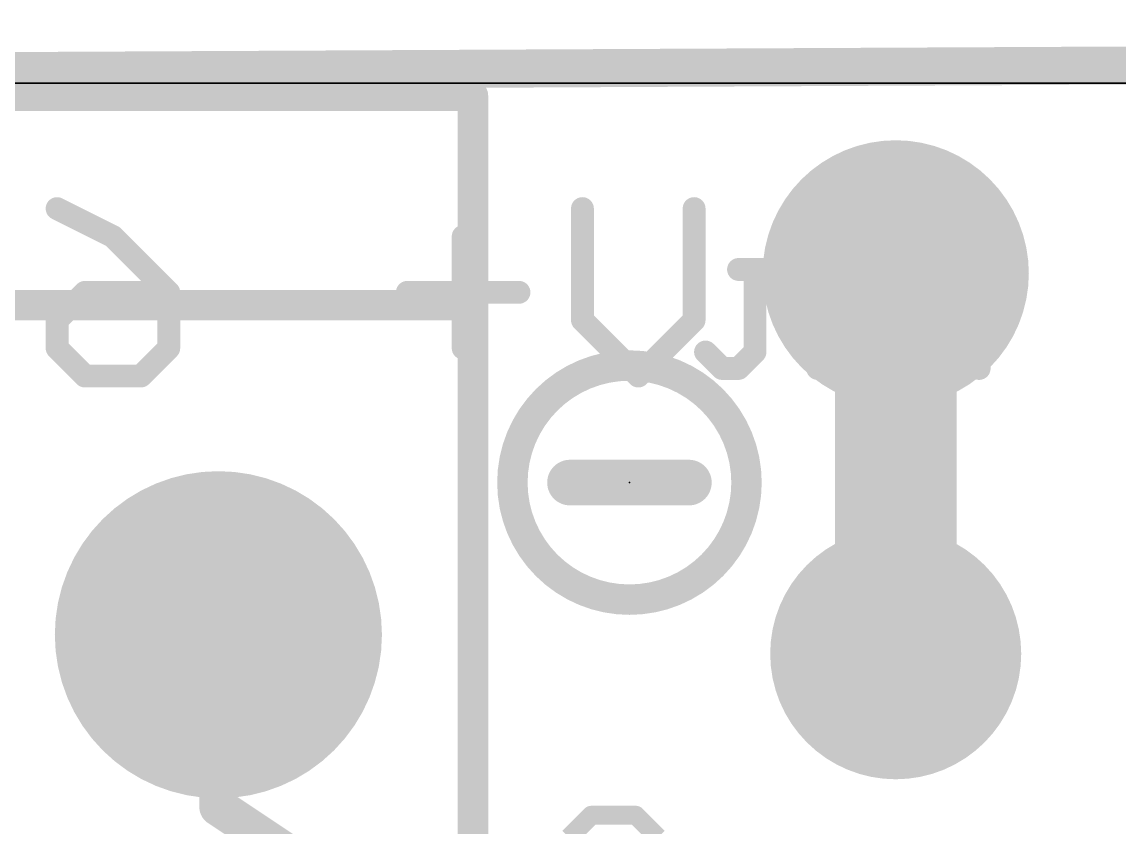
# Model space of a CAD drawing. Extents: x -1.3 to 52.1, y -0.1 to 23.3.
# Drawn here: x 10.68 to 18, y 17.89 to 23.27 of the extents above; entities that cross this region are included whole.
import ezdxf

# ---------------------------------------------------------------- set-up
doc = ezdxf.new("R2010")
doc.units = 0
for name, color, linetype in [('1', 12, 'CONTINUOUS'), ('16', 132, 'CONTINUOUS'), ('17', 110, 'CONTINUOUS'), ('20', 53, 'CONTINUOUS'), ('21', 40, 'CONTINUOUS'), ('22', 40, 'CONTINUOUS'), ('23', 53, 'CONTINUOUS'), ('25', 253, 'CONTINUOUS')]:
    doc.layers.add(name, color=color, linetype=linetype)

# ---------------------------------------------------------------- blocks, each defined once
blk = doc.blocks.new('ROUNDP')
at = {"const_width": 0.5}
blk.add_lwpolyline([(0, -0.25, 1), (0, 0.25, 1), (0, -0.25)], format="xyb", dxfattribs=at)

msp = doc.modelspace()

# ---------------------------------------------------------------- linework, layer by layer
at = {"layer": '1'}
for points, const_width in [([(16.51, 19.05), (16.51, 21.59)], 0.8128), ([(11.987, 18.026), (11.987, 19.177)], 0.254), ([(8.614, 18.183), (14.782, 13.285)], 1.6764), ([(15.421, 15.735), (11.987, 18.026)], 0.254)]:
    msp.add_lwpolyline(points, dxfattribs=dict(at, const_width=const_width))
for points, const_width in [([(16.7132, 21.59, 1), (16.3068, 21.59)], 0.4064), ([(12.0505, 19.177, 1), (11.9235, 19.177)], 0.127), ([(16.3068, 19.05, 1), (16.7132, 19.05)], 0.4064), ([(12.0222, 18.0788, 1), (11.9518, 17.9732)], 0.127), ([(11.9235, 18.026, 1), (12.0505, 18.026)], 0.127)]:
    msp.add_lwpolyline(points, format="xyb", dxfattribs=dict(at, const_width=const_width))
at = {"layer": '16', "const_width": 0.254}
msp.add_lwpolyline([(0, 22.888), (50.967, 23.142)], dxfattribs=at)
at = {"layer": '20'}
for p, q in [((2.54, 22.86), (48.26, 22.86)), ((48.26, 22.86), (2.54, 22.86))]:
    msp.add_line(p, q, dxfattribs=at)
at = {"layer": '21'}
for points, const_width in [([(13.687, 22.777), (6.687, 22.777)], 0.2032), ([(13.687, 21.377), (13.687, 22.777)], 0.2032), ([(13.687, 21.377), (6.687, 21.377)], 0.2032), ([(13.687, 15.777), (13.687, 21.377)], 0.2032), ([(15.1288, 20.193), (14.3351, 20.193)], 0.3048)]:
    msp.add_lwpolyline(points, dxfattribs=dict(at, const_width=const_width))
for points, const_width in [([(13.7378, 22.777, 1), (13.6362, 22.777)], 0.1016), ([(13.687, 22.7262, 1), (13.687, 22.8278)], 0.1016), ([(13.7378, 21.377, 1), (13.6362, 21.377)], 0.1016), ([(13.687, 21.3262, 1), (13.687, 21.4278)], 0.1016), ([(13.6362, 21.377, 1), (13.7378, 21.377)], 0.1016), ([(14.732, 19.4113, 1), (14.732, 20.9747, 1), (14.732, 19.4113)], 0.2032), ([(14.3351, 20.2692, 1), (14.3351, 20.1168)], 0.1524), ([(15.1288, 20.1168, 1), (15.1288, 20.2692)], 0.1524)]:
    msp.add_lwpolyline(points, format="xyb", dxfattribs=dict(at, const_width=const_width))
at = {"layer": '22'}
for points, const_width in [([(10.9099, 22.0228), (11.2828, 21.8363)], 0.1524), ([(14.4181, 21.2771), (14.4181, 22.0228)], 0.1524), ([(15.1638, 22.0228), (15.1638, 21.2771)], 0.1524), ([(11.2828, 21.8363), (11.6556, 21.4635)], 0.1524), ([(13.6216, 21.8363), (13.6216, 21.0906)], 0.1524), ([(10.9099, 21.2771), (11.0963, 21.4635)], 0.1524), ([(11.0963, 21.4635), (11.6556, 21.4635)], 0.1524), ([(11.6556, 21.4635), (11.6556, 21.0906)], 0.1524), ([(13.9944, 21.4635), (13.2487, 21.4635)], 0.1524), ([(10.9099, 21.0906), (10.9099, 21.2771)], 0.1524), ([(14.791, 20.9042), (14.4181, 21.2771)], 0.1524), ([(15.1638, 21.2771), (14.791, 20.9042)], 0.1524), ([(11.0963, 20.9042), (10.9099, 21.0906)], 0.1524), ([(11.6556, 21.0906), (11.4692, 20.9042)], 0.1524), ([(11.4692, 20.9042), (11.0963, 20.9042)], 0.1524), ([(14.3293, 17.823), (14.4776, 17.9713)], 0.127), ([(14.4776, 17.9713), (14.7742, 17.9713)], 0.127), ([(14.7742, 17.9713), (14.9225, 17.823)], 0.127)]:
    msp.add_lwpolyline(points, dxfattribs=dict(at, const_width=const_width))
for points, const_width in [([(10.9269, 22.0568, 1), (10.8929, 21.9887)], 0.0762), ([(14.4562, 22.0228, 1), (14.38, 22.0228)], 0.0762), ([(15.2019, 22.0228, 1), (15.1257, 22.0228)], 0.0762), ([(11.3097, 21.8633, 1), (11.2558, 21.8094)], 0.0762), ([(11.2657, 21.8023, 1), (11.2998, 21.8704)], 0.0762), ([(13.6597, 21.8363, 1), (13.5835, 21.8363)], 0.0762), ([(11.0963, 21.5016, 1), (11.0963, 21.4254)], 0.0762), ([(11.1233, 21.4365, 1), (11.0694, 21.4904)], 0.0762), ([(11.6937, 21.4635, 1), (11.6175, 21.4635)], 0.0762), ([(11.6556, 21.4254, 1), (11.6556, 21.5016)], 0.0762), ([(13.2487, 21.5016, 1), (13.2487, 21.4254)], 0.0762), ([(13.9944, 21.4254, 1), (13.9944, 21.5016)], 0.0762), ([(11.6287, 21.4365, 1), (11.6826, 21.4904)], 0.0762), ([(10.948, 21.2771, 1), (10.8718, 21.2771)], 0.0762), ([(10.883, 21.304, 1), (10.9368, 21.2501)], 0.0762), ([(14.445, 21.304, 1), (14.3912, 21.2501)], 0.0762), ([(15.1907, 21.2501, 1), (15.1369, 21.304)], 0.0762), ([(14.38, 21.2771, 1), (14.4562, 21.2771)], 0.0762), ([(15.1257, 21.2771, 1), (15.2019, 21.2771)], 0.0762), ([(10.9368, 21.1176, 1), (10.883, 21.0637)], 0.0762), ([(10.8718, 21.0906, 1), (10.948, 21.0906)], 0.0762), ([(11.6175, 21.0906, 1), (11.6937, 21.0906)], 0.0762), ([(11.6826, 21.0637, 1), (11.6287, 21.1176)], 0.0762), ([(13.5835, 21.0906, 1), (13.6597, 21.0906)], 0.0762), ([(11.0963, 20.9423, 1), (11.0963, 20.8661)], 0.0762), ([(11.0694, 20.8773, 1), (11.1233, 20.9311)], 0.0762), ([(11.4422, 20.9311, 1), (11.4961, 20.8773)], 0.0762), ([(11.4692, 20.8661, 1), (11.4692, 20.9423)], 0.0762), ([(14.764, 20.9311, 1), (14.8179, 20.8773)], 0.0762), ([(14.764, 20.8773, 1), (14.8179, 20.9311)], 0.0762), ([(14.4776, 18.003, 1), (14.4776, 17.9395)], 0.0635), ([(14.5001, 17.9488, 1), (14.4552, 17.9937)], 0.0635), ([(14.7967, 17.9937, 1), (14.7518, 17.9488)], 0.0635), ([(14.7742, 17.9395, 1), (14.7742, 18.003)], 0.0635)]:
    msp.add_lwpolyline(points, format="xyb", dxfattribs=dict(at, const_width=const_width))
at = {"layer": '23'}
msp.add_point((14.732, 20.193), dxfattribs=at)
at = {"layer": '25', "const_width": 0.1524}
for points in [[(15.4603, 21.616), (15.6806, 21.616)], [(15.5705, 21.0652), (15.5705, 21.616)], [(15.9884, 20.955), (15.9884, 21.616)], [(15.9884, 21.616), (16.3189, 21.616)], [(16.3189, 21.616), (16.4291, 21.5058)], [(17.0673, 21.616), (16.7368, 21.2855)], [(17.0673, 20.955), (17.0673, 21.616)], [(16.4291, 21.5058), (16.4291, 21.2855)], [(16.4291, 21.2855), (16.3189, 21.1753)], [(16.7368, 21.2855), (17.1775, 21.2855)], [(16.3189, 21.1753), (15.9884, 21.1753)], [(15.24, 21.0652), (15.3502, 20.955)], [(15.4603, 20.955), (15.5705, 21.0652)], [(15.3502, 20.955), (15.4603, 20.955)]]:
    msp.add_lwpolyline(points, dxfattribs=at)
at = {"layer": '25', "const_width": 0.0762}
for points in [[(15.4603, 21.6541, 1), (15.4603, 21.5779)], [(15.6086, 21.616, 1), (15.5324, 21.616)], [(15.6806, 21.5779, 1), (15.6806, 21.6541)], [(16.0265, 21.616, 1), (15.9503, 21.616)], [(15.9884, 21.6541, 1), (15.9884, 21.5779)], [(16.3458, 21.6429, 1), (16.292, 21.589)], [(16.3189, 21.5779, 1), (16.3189, 21.6541)], [(17.1054, 21.616, 1), (17.0292, 21.616)], [(17.0943, 21.589, 1), (17.0404, 21.6429)], [(16.4672, 21.5058, 1), (16.391, 21.5058)], [(16.4021, 21.4789, 1), (16.456, 21.5327)], [(16.391, 21.2855, 1), (16.4672, 21.2855)], [(16.456, 21.2585, 1), (16.4021, 21.3124)], [(16.7368, 21.3236, 1), (16.7368, 21.2474)], [(16.7099, 21.3124, 1), (16.7638, 21.2585)], [(17.1775, 21.2474, 1), (17.1775, 21.3236)], [(15.9884, 21.2134, 1), (15.9884, 21.1372)], [(16.3189, 21.1372, 1), (16.3189, 21.2134)], [(16.292, 21.2023, 1), (16.3458, 21.1484)], [(15.2669, 21.0921, 1), (15.2131, 21.0382)], [(15.5324, 21.0652, 1), (15.6086, 21.0652)], [(15.5974, 21.0382, 1), (15.5435, 21.0921)], [(15.3502, 20.9931, 1), (15.3502, 20.9169)], [(15.4603, 20.9169, 1), (15.4603, 20.9931)], [(15.3232, 20.9281, 1), (15.3771, 20.9819)], [(15.4334, 20.9819, 1), (15.4873, 20.9281)], [(15.9503, 20.955, 1), (16.0265, 20.955)], [(17.0292, 20.955, 1), (17.1054, 20.955)]]:
    msp.add_lwpolyline(points, format="xyb", dxfattribs=at)

# ---------------------------------------------------------------- block references
at = {"layer": '17', "xscale": 1.778, "yscale": 1.778}
msp.add_blockref('ROUNDP', (16.51, 21.59), dxfattribs=at)
msp.add_blockref('ROUNDP', (16.51, 21.59), dxfattribs=at)
at = {"layer": '17'}
for p, xscale, yscale, rotation in [((11.987, 19.177), 2.1844, 2.1844, 180), ((11.987, 19.177), 2.1844, 2.1844, 180), ((16.51, 19.05), 1.6764, 1.6764, 90), ((16.51, 19.05), 1.6764, 1.6764, 90)]:
    msp.add_blockref('ROUNDP', p, dxfattribs=dict(at, xscale=xscale, yscale=yscale, rotation=rotation))

doc.saveas('drawing.dxf')
